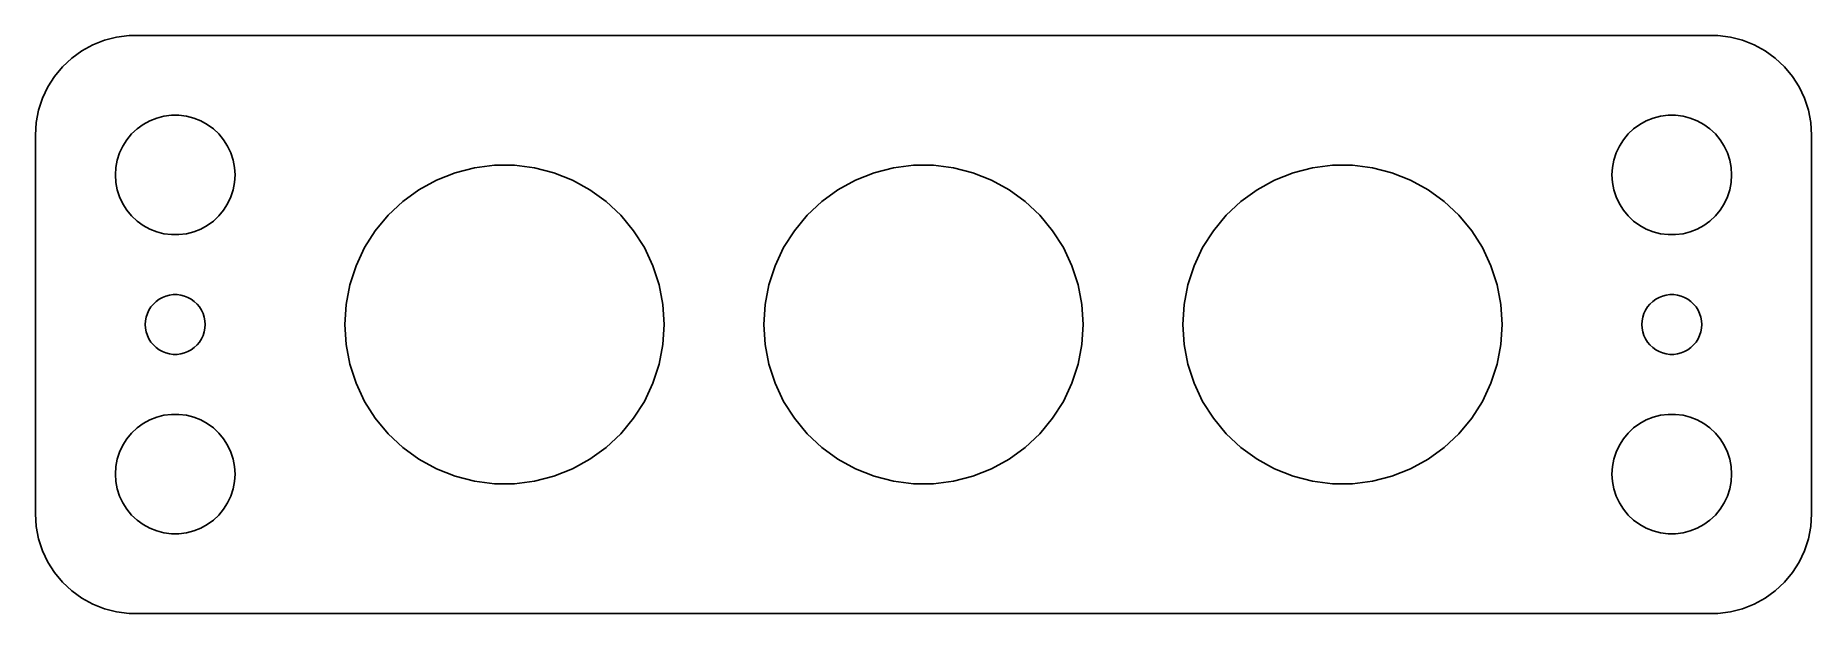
# Model space of a CAD drawing. Header units: metres. Extents: x -44.5 to 44.5, y 24.5 to 53.5.
import ezdxf

# ---------------------------------------------------------------- set-up
doc = ezdxf.new("R2010")
doc.units = ezdxf.units.M

msp = doc.modelspace()

# ---------------------------------------------------------------- linework, layer by layer
for p, q in [((-40.4369, 53.4114), (-41.0451, 53.2553)), ((-39.8139, 53.4901), (-40.4369, 53.4114)), ((39.8139, 53.4901), (-39.8139, 53.4901)), ((40.4369, 53.4114), (39.8139, 53.4901)), ((41.0451, 53.2553), (40.4369, 53.4114)), ((-42.1791, 52.7216), (-42.6871, 52.3526)), ((-41.6289, 53.0241), (-42.1791, 52.7216)), ((-41.0451, 53.2553), (-41.6289, 53.0241)), ((41.6289, 53.0241), (41.0451, 53.2553)), ((42.1791, 52.7216), (41.6289, 53.0241)), ((42.6871, 52.3526), (42.1791, 52.7216)), ((-43.1448, 51.9227), (-43.5451, 51.4389)), ((-42.6871, 52.3526), (-43.1448, 51.9227)), ((43.1448, 51.9227), (42.6871, 52.3526)), ((43.5451, 51.4389), (43.1448, 51.9227)), ((-43.8815, 50.9088), (-44.1489, 50.3406)), ((-43.5451, 51.4389), (-43.8815, 50.9088)), ((43.8815, 50.9088), (43.5451, 51.4389)), ((44.1489, 50.3406), (43.8815, 50.9088)), ((-44.1489, 50.3406), (-44.3429, 49.7434)), ((44.3429, 49.7434), (44.1489, 50.3406)), ((-44.4606, 49.1267), (-44.5, 48.5)), ((-44.3429, 49.7434), (-44.4606, 49.1267)), ((-39.4123, 48.8115), (-39.1075, 49.033)), ((-39.1075, 49.033), (-38.7773, 49.2145)), ((-38.7773, 49.2145), (-38.427, 49.3532)), ((-38.427, 49.3532), (-38.0621, 49.4469)), ((-38.0621, 49.4469), (-37.6884, 49.4941)), ((-37.6884, 49.4941), (-37.3116, 49.4941)), ((-37.3116, 49.4941), (-36.9379, 49.4469)), ((-36.9379, 49.4469), (-36.5729, 49.3532)), ((-36.5729, 49.3532), (-36.2227, 49.2145)), ((-36.2227, 49.2145), (-35.8925, 49.033)), ((-35.8925, 49.033), (-35.5877, 48.8115)), ((35.5877, 48.8115), (35.8925, 49.033)), ((35.8925, 49.033), (36.2227, 49.2145)), ((36.2227, 49.2145), (36.5729, 49.3532)), ((36.5729, 49.3532), (36.9379, 49.4469)), ((36.9379, 49.4469), (37.3116, 49.4941)), ((37.3116, 49.4941), (37.6884, 49.4941)), ((37.6884, 49.4941), (38.0621, 49.4469)), ((38.0621, 49.4469), (38.427, 49.3532)), ((38.427, 49.3532), (38.7773, 49.2145)), ((38.7773, 49.2145), (39.1075, 49.033)), ((39.1075, 49.033), (39.4123, 48.8115)), ((44.4606, 49.1267), (44.3429, 49.7434)), ((44.5, 48.5), (44.4606, 49.1267)), ((-44.5, 48.5), (-44.5, 29.5)), ((-40.1289, 47.9453), (-39.927, 48.2634)), ((-39.927, 48.2634), (-39.6869, 48.5536)), ((-39.6869, 48.5536), (-39.4123, 48.8115)), ((-35.5877, 48.8115), (-35.3131, 48.5536)), ((-35.3131, 48.5536), (-35.0729, 48.2634)), ((-35.0729, 48.2634), (-34.8711, 47.9453)), ((34.8711, 47.9453), (35.0729, 48.2634)), ((35.0729, 48.2634), (35.3131, 48.5536)), ((35.3131, 48.5536), (35.5877, 48.8115)), ((39.4123, 48.8115), (39.6869, 48.5536)), ((39.6869, 48.5536), (39.927, 48.2634)), ((39.927, 48.2634), (40.1289, 47.9453)), ((44.5, 29.5), (44.5, 48.5)), ((-40.4763, 46.876), (-40.4057, 47.2461)), ((-40.4057, 47.2461), (-40.2893, 47.6044)), ((-40.2893, 47.6044), (-40.1289, 47.9453)), ((-34.8711, 47.9453), (-34.7107, 47.6044)), ((-34.7107, 47.6044), (-34.5942, 47.2461)), ((-34.5942, 47.2461), (-34.5237, 46.876)), ((34.5237, 46.876), (34.5942, 47.2461)), ((34.5942, 47.2461), (34.7107, 47.6044)), ((34.7107, 47.6044), (34.8711, 47.9453)), ((40.1289, 47.9453), (40.2893, 47.6044)), ((40.2893, 47.6044), (40.4057, 47.2461)), ((40.4057, 47.2461), (40.4763, 46.876)), ((-40.5, 46.5), (-40.4763, 46.876)), ((-40.4763, 46.124), (-40.5, 46.5)), ((-34.5237, 46.876), (-34.5, 46.5)), ((-34.5, 46.5), (-34.5237, 46.124)), ((-24.4062, 46.2386), (-23.4721, 46.6084)), ((-23.4721, 46.6084), (-22.499, 46.8583)), ((-22.499, 46.8583), (-21.5023, 46.9842)), ((-21.5023, 46.9842), (-20.4977, 46.9842)), ((-20.4977, 46.9842), (-19.5009, 46.8583)), ((-19.5009, 46.8583), (-18.5279, 46.6084)), ((-18.5279, 46.6084), (-17.5938, 46.2386)), ((-3.40622, 46.2386), (-2.47212, 46.6084)), ((-2.47212, 46.6084), (-1.49904, 46.8583)), ((-1.49904, 46.8583), (-0.50232, 46.9842)), ((-0.50232, 46.9842), (0.50232, 46.9842)), ((0.50232, 46.9842), (1.49904, 46.8583)), ((1.49904, 46.8583), (2.47212, 46.6084)), ((2.47212, 46.6084), (3.40622, 46.2386)), ((17.5938, 46.2386), (18.5279, 46.6084)), ((18.5279, 46.6084), (19.5009, 46.8583)), ((19.5009, 46.8583), (20.4977, 46.9842)), ((20.4977, 46.9842), (21.5023, 46.9842)), ((21.5023, 46.9842), (22.499, 46.8583)), ((22.499, 46.8583), (23.4721, 46.6084)), ((23.4721, 46.6084), (24.4062, 46.2386)), ((34.5, 46.5), (34.5237, 46.876)), ((34.5237, 46.124), (34.5, 46.5)), ((40.4763, 46.876), (40.5, 46.5)), ((40.5, 46.5), (40.4763, 46.124)), ((-40.4057, 45.7539), (-40.4763, 46.124)), ((-40.2893, 45.3956), (-40.4057, 45.7539)), ((-40.1289, 45.0547), (-40.2893, 45.3956)), ((-34.7107, 45.3956), (-34.8711, 45.0547)), ((-34.5942, 45.7539), (-34.7107, 45.3956)), ((-34.5237, 46.124), (-34.5942, 45.7539)), ((-26.0994, 45.1641), (-25.2866, 45.7546)), ((-25.2866, 45.7546), (-24.4062, 46.2386)), ((-17.5938, 46.2386), (-16.7134, 45.7546)), ((-16.7134, 45.7546), (-15.9006, 45.1641)), ((-5.09938, 45.1641), (-4.28661, 45.7546)), ((-4.28661, 45.7546), (-3.40622, 46.2386)), ((3.40622, 46.2386), (4.28661, 45.7546)), ((4.28661, 45.7546), (5.09938, 45.1641)), ((15.9006, 45.1641), (16.7134, 45.7546)), ((16.7134, 45.7546), (17.5938, 46.2386)), ((24.4062, 46.2386), (25.2866, 45.7546)), ((25.2866, 45.7546), (26.0994, 45.1641)), ((34.5942, 45.7539), (34.5237, 46.124)), ((34.7107, 45.3956), (34.5942, 45.7539)), ((34.8711, 45.0547), (34.7107, 45.3956)), ((40.2893, 45.3956), (40.1289, 45.0547)), ((40.4057, 45.7539), (40.2893, 45.3956)), ((40.4763, 46.124), (40.4057, 45.7539)), ((-39.927, 44.7366), (-40.1289, 45.0547)), ((-39.6869, 44.4464), (-39.927, 44.7366)), ((-35.0729, 44.7366), (-35.3131, 44.4464)), ((-34.8711, 45.0547), (-35.0729, 44.7366)), ((-26.8317, 44.4764), (-26.0994, 45.1641)), ((-15.9006, 45.1641), (-15.1682, 44.4764)), ((-5.83174, 44.4764), (-5.09938, 45.1641)), ((5.09938, 45.1641), (5.83174, 44.4764)), ((15.1682, 44.4764), (15.9006, 45.1641)), ((26.0994, 45.1641), (26.8317, 44.4764)), ((35.0729, 44.7366), (34.8711, 45.0547)), ((35.3131, 44.4464), (35.0729, 44.7366)), ((39.927, 44.7366), (39.6869, 44.4464)), ((40.1289, 45.0547), (39.927, 44.7366)), ((-39.4123, 44.1884), (-39.6869, 44.4464)), ((-39.1075, 43.967), (-39.4123, 44.1884)), ((-38.7773, 43.7855), (-39.1075, 43.967)), ((-38.427, 43.6468), (-38.7773, 43.7855)), ((-38.0621, 43.5531), (-38.427, 43.6468)), ((-36.5729, 43.6468), (-36.9379, 43.5531)), ((-36.2227, 43.7855), (-36.5729, 43.6468)), ((-35.8925, 43.967), (-36.2227, 43.7855)), ((-35.5877, 44.1884), (-35.8925, 43.967)), ((-35.3131, 44.4464), (-35.5877, 44.1884)), ((-28.0105, 42.854), (-27.4721, 43.7023)), ((-27.4721, 43.7023), (-26.8317, 44.4764)), ((-15.1682, 44.4764), (-14.5279, 43.7023)), ((-14.5279, 43.7023), (-13.9895, 42.854)), ((-7.01045, 42.854), (-6.47212, 43.7023)), ((-6.47212, 43.7023), (-5.83174, 44.4764)), ((5.83174, 44.4764), (6.47212, 43.7023)), ((6.47212, 43.7023), (7.01045, 42.854)), ((13.9895, 42.854), (14.5279, 43.7023)), ((14.5279, 43.7023), (15.1682, 44.4764)), ((26.8317, 44.4764), (27.4721, 43.7023)), ((27.4721, 43.7023), (28.0105, 42.854)), ((35.5877, 44.1884), (35.3131, 44.4464)), ((35.8925, 43.967), (35.5877, 44.1884)), ((36.2227, 43.7855), (35.8925, 43.967)), ((36.5729, 43.6468), (36.2227, 43.7855)), ((36.9379, 43.5531), (36.5729, 43.6468)), ((38.427, 43.6468), (38.0621, 43.5531)), ((38.7773, 43.7855), (38.427, 43.6468)), ((39.1075, 43.967), (38.7773, 43.7855)), ((39.4123, 44.1884), (39.1075, 43.967)), ((39.6869, 44.4464), (39.4123, 44.1884)), ((-37.6884, 43.5059), (-38.0621, 43.5531)), ((-37.3116, 43.5059), (-37.6884, 43.5059)), ((-36.9379, 43.5531), (-37.3116, 43.5059)), ((-28.4382, 41.945), (-28.0105, 42.854)), ((-13.9895, 42.854), (-13.5618, 41.945)), ((-7.4382, 41.945), (-7.01045, 42.854)), ((7.01045, 42.854), (7.4382, 41.945)), ((13.5618, 41.945), (13.9895, 42.854)), ((28.0105, 42.854), (28.4382, 41.945)), ((37.3116, 43.5059), (36.9379, 43.5531)), ((37.6884, 43.5059), (37.3116, 43.5059)), ((38.0621, 43.5531), (37.6884, 43.5059)), ((-28.7487, 40.9895), (-28.4382, 41.945)), ((-13.5618, 41.945), (-13.2513, 40.9895)), ((-7.74866, 40.9895), (-7.4382, 41.945)), ((7.4382, 41.945), (7.74866, 40.9895)), ((13.2513, 40.9895), (13.5618, 41.945)), ((28.4382, 41.945), (28.7487, 40.9895)), ((-28.9369, 40.0027), (-28.7487, 40.9895)), ((-13.2513, 40.9895), (-13.0631, 40.0027)), ((-7.9369, 40.0027), (-7.74866, 40.9895)), ((7.74866, 40.9895), (7.9369, 40.0027)), ((13.0631, 40.0027), (13.2513, 40.9895)), ((28.7487, 40.9895), (28.9369, 40.0027)), ((-38.5934, 40.0268), (-38.4561, 40.1558)), ((-38.4561, 40.1558), (-38.3037, 40.2665)), ((-38.3037, 40.2665), (-38.1387, 40.3572)), ((-38.1387, 40.3572), (-37.9635, 40.4266)), ((-37.9635, 40.4266), (-37.7811, 40.4734)), ((-37.7811, 40.4734), (-37.5942, 40.497)), ((-37.5942, 40.497), (-37.4058, 40.497)), ((-37.4058, 40.497), (-37.2189, 40.4734)), ((-37.2189, 40.4734), (-37.0365, 40.4266)), ((-37.0365, 40.4266), (-36.8613, 40.3572)), ((-36.8613, 40.3572), (-36.6963, 40.2665)), ((-36.6963, 40.2665), (-36.5439, 40.1558)), ((-36.5439, 40.1558), (-36.4065, 40.0268)), ((36.4065, 40.0268), (36.5439, 40.1558)), ((36.5439, 40.1558), (36.6963, 40.2665)), ((36.6963, 40.2665), (36.8613, 40.3572)), ((36.8613, 40.3572), (37.0365, 40.4266)), ((37.0365, 40.4266), (37.2189, 40.4734)), ((37.2189, 40.4734), (37.4058, 40.497)), ((37.4058, 40.497), (37.5942, 40.497)), ((37.5942, 40.497), (37.7811, 40.4734)), ((37.7811, 40.4734), (37.9635, 40.4266)), ((37.9635, 40.4266), (38.1387, 40.3572)), ((38.1387, 40.3572), (38.3037, 40.2665)), ((38.3037, 40.2665), (38.4561, 40.1558)), ((38.4561, 40.1558), (38.5934, 40.0268)), ((-39, 39), (-38.9882, 39.188)), ((-38.9882, 39.188), (-38.9529, 39.373)), ((-38.9529, 39.373), (-38.8947, 39.5522)), ((-38.8947, 39.5522), (-38.8145, 39.7226)), ((-38.8145, 39.7226), (-38.7135, 39.8817)), ((-38.7135, 39.8817), (-38.5934, 40.0268)), ((-36.4065, 40.0268), (-36.2865, 39.8817)), ((-36.2865, 39.8817), (-36.1855, 39.7226)), ((-36.1855, 39.7226), (-36.1053, 39.5522)), ((-36.1053, 39.5522), (-36.0471, 39.373)), ((-36.0471, 39.373), (-36.0118, 39.188)), ((-36.0118, 39.188), (-36, 39)), ((-29, 39), (-28.9369, 40.0027)), ((-13.0631, 40.0027), (-13, 39)), ((-8, 39), (-7.9369, 40.0027)), ((7.9369, 40.0027), (8, 39)), ((13, 39), (13.0631, 40.0027)), ((28.9369, 40.0027), (29, 39)), ((36, 39), (36.0118, 39.188)), ((36.0118, 39.188), (36.0471, 39.373)), ((36.0471, 39.373), (36.1053, 39.5522)), ((36.1053, 39.5522), (36.1855, 39.7226)), ((36.1855, 39.7226), (36.2865, 39.8817)), ((36.2865, 39.8817), (36.4065, 40.0268)), ((38.5934, 40.0268), (38.7135, 39.8817)), ((38.7135, 39.8817), (38.8145, 39.7226)), ((38.8145, 39.7226), (38.8947, 39.5522)), ((38.8947, 39.5522), (38.9529, 39.373)), ((38.9529, 39.373), (38.9882, 39.188)), ((38.9882, 39.188), (39, 39)), ((-38.9882, 38.812), (-39, 39)), ((-38.9529, 38.627), (-38.9882, 38.812)), ((-38.8947, 38.4478), (-38.9529, 38.627)), ((-38.8145, 38.2774), (-38.8947, 38.4478)), ((-38.7135, 38.1183), (-38.8145, 38.2774)), ((-36.1855, 38.2774), (-36.2865, 38.1183)), ((-36.1053, 38.4478), (-36.1855, 38.2774)), ((-36.0471, 38.627), (-36.1053, 38.4478)), ((-36.0118, 38.812), (-36.0471, 38.627)), ((-36, 39), (-36.0118, 38.812)), ((-28.9369, 37.9973), (-29, 39)), ((-13, 39), (-13.0631, 37.9973)), ((-7.9369, 37.9973), (-8, 39)), ((8, 39), (7.9369, 37.9973)), ((13.0631, 37.9973), (13, 39)), ((29, 39), (28.9369, 37.9973)), ((36.0118, 38.812), (36, 39)), ((36.0471, 38.627), (36.0118, 38.812)), ((36.1053, 38.4478), (36.0471, 38.627)), ((36.1855, 38.2774), (36.1053, 38.4478)), ((36.2865, 38.1183), (36.1855, 38.2774)), ((38.8145, 38.2774), (38.7135, 38.1183)), ((38.8947, 38.4478), (38.8145, 38.2774)), ((38.9529, 38.627), (38.8947, 38.4478)), ((38.9882, 38.812), (38.9529, 38.627)), ((39, 39), (38.9882, 38.812)), ((-38.5934, 37.9732), (-38.7135, 38.1183)), ((-38.4561, 37.8442), (-38.5934, 37.9732)), ((-38.3037, 37.7335), (-38.4561, 37.8442)), ((-38.1387, 37.6428), (-38.3037, 37.7335)), ((-37.9635, 37.5734), (-38.1387, 37.6428)), ((-37.7811, 37.5266), (-37.9635, 37.5734)), ((-37.5942, 37.503), (-37.7811, 37.5266)), ((-37.4058, 37.503), (-37.5942, 37.503)), ((-37.2189, 37.5266), (-37.4058, 37.503)), ((-37.0365, 37.5734), (-37.2189, 37.5266)), ((-36.8613, 37.6428), (-37.0365, 37.5734)), ((-36.6963, 37.7335), (-36.8613, 37.6428)), ((-36.5439, 37.8442), (-36.6963, 37.7335)), ((-36.4065, 37.9732), (-36.5439, 37.8442)), ((-36.2865, 38.1183), (-36.4065, 37.9732)), ((-28.7487, 37.0105), (-28.9369, 37.9973)), ((-13.0631, 37.9973), (-13.2513, 37.0105)), ((-7.74866, 37.0105), (-7.9369, 37.9973)), ((7.9369, 37.9973), (7.74866, 37.0105)), ((13.2513, 37.0105), (13.0631, 37.9973)), ((28.9369, 37.9973), (28.7487, 37.0105)), ((36.4065, 37.9732), (36.2865, 38.1183)), ((36.5439, 37.8442), (36.4065, 37.9732)), ((36.6963, 37.7335), (36.5439, 37.8442)), ((36.8613, 37.6428), (36.6963, 37.7335)), ((37.0365, 37.5734), (36.8613, 37.6428)), ((37.2189, 37.5266), (37.0365, 37.5734)), ((37.4058, 37.503), (37.2189, 37.5266)), ((37.5942, 37.503), (37.4058, 37.503)), ((37.7811, 37.5266), (37.5942, 37.503)), ((37.9635, 37.5734), (37.7811, 37.5266)), ((38.1387, 37.6428), (37.9635, 37.5734)), ((38.3037, 37.7335), (38.1387, 37.6428)), ((38.4561, 37.8442), (38.3037, 37.7335)), ((38.5934, 37.9732), (38.4561, 37.8442)), ((38.7135, 38.1183), (38.5934, 37.9732)), ((-28.4382, 36.055), (-28.7487, 37.0105)), ((-13.2513, 37.0105), (-13.5618, 36.055)), ((-7.4382, 36.055), (-7.74866, 37.0105)), ((7.74866, 37.0105), (7.4382, 36.055)), ((13.5618, 36.055), (13.2513, 37.0105)), ((28.7487, 37.0105), (28.4382, 36.055)), ((-28.0105, 35.146), (-28.4382, 36.055)), ((-13.5618, 36.055), (-13.9895, 35.146)), ((-7.01045, 35.146), (-7.4382, 36.055)), ((7.4382, 36.055), (7.01045, 35.146)), ((13.9895, 35.146), (13.5618, 36.055)), ((28.4382, 36.055), (28.0105, 35.146)), ((-27.4721, 34.2977), (-28.0105, 35.146)), ((-13.9895, 35.146), (-14.5279, 34.2977)), ((-6.47212, 34.2977), (-7.01045, 35.146)), ((7.01045, 35.146), (6.47212, 34.2977)), ((14.5279, 34.2977), (13.9895, 35.146)), ((28.0105, 35.146), (27.4721, 34.2977)), ((-39.4123, 33.8116), (-39.1075, 34.033)), ((-39.1075, 34.033), (-38.7773, 34.2145)), ((-38.7773, 34.2145), (-38.427, 34.3532)), ((-38.427, 34.3532), (-38.0621, 34.4469)), ((-38.0621, 34.4469), (-37.6884, 34.4941)), ((-37.6884, 34.4941), (-37.3116, 34.4941)), ((-37.3116, 34.4941), (-36.9379, 34.4469)), ((-36.9379, 34.4469), (-36.5729, 34.3532)), ((-36.5729, 34.3532), (-36.2227, 34.2145)), ((-36.2227, 34.2145), (-35.8925, 34.033)), ((-35.8925, 34.033), (-35.5877, 33.8116)), ((-26.8317, 33.5236), (-27.4721, 34.2977)), ((-14.5279, 34.2977), (-15.1682, 33.5236)), ((-5.83174, 33.5236), (-6.47212, 34.2977)), ((6.47212, 34.2977), (5.83174, 33.5236)), ((15.1682, 33.5236), (14.5279, 34.2977)), ((27.4721, 34.2977), (26.8317, 33.5236)), ((35.5877, 33.8116), (35.8925, 34.033)), ((35.8925, 34.033), (36.2227, 34.2145)), ((36.2227, 34.2145), (36.5729, 34.3532)), ((36.5729, 34.3532), (36.9379, 34.4469)), ((36.9379, 34.4469), (37.3116, 34.4941)), ((37.3116, 34.4941), (37.6884, 34.4941)), ((37.6884, 34.4941), (38.0621, 34.4469)), ((38.0621, 34.4469), (38.427, 34.3532)), ((38.427, 34.3532), (38.7773, 34.2145)), ((38.7773, 34.2145), (39.1075, 34.033)), ((39.1075, 34.033), (39.4123, 33.8116)), ((-40.2893, 32.6044), (-40.1289, 32.9453)), ((-40.1289, 32.9453), (-39.927, 33.2634)), ((-39.927, 33.2634), (-39.6869, 33.5536)), ((-39.6869, 33.5536), (-39.4123, 33.8116)), ((-35.5877, 33.8116), (-35.3131, 33.5536)), ((-35.3131, 33.5536), (-35.0729, 33.2634)), ((-35.0729, 33.2634), (-34.8711, 32.9453)), ((-34.8711, 32.9453), (-34.7107, 32.6044)), ((-26.0994, 32.8359), (-26.8317, 33.5236)), ((-15.1682, 33.5236), (-15.9006, 32.8359)), ((-5.09938, 32.8359), (-5.83174, 33.5236)), ((5.83174, 33.5236), (5.09938, 32.8359)), ((15.9006, 32.8359), (15.1682, 33.5236)), ((26.8317, 33.5236), (26.0994, 32.8359)), ((34.7107, 32.6044), (34.8711, 32.9453)), ((34.8711, 32.9453), (35.0729, 33.2634)), ((35.0729, 33.2634), (35.3131, 33.5536)), ((35.3131, 33.5536), (35.5877, 33.8116)), ((39.4123, 33.8116), (39.6869, 33.5536)), ((39.6869, 33.5536), (39.927, 33.2634)), ((39.927, 33.2634), (40.1289, 32.9453)), ((40.1289, 32.9453), (40.2893, 32.6044)), ((-40.4763, 31.876), (-40.4057, 32.2461)), ((-40.4057, 32.2461), (-40.2893, 32.6044)), ((-34.7107, 32.6044), (-34.5942, 32.2461)), ((-34.5942, 32.2461), (-34.5237, 31.876)), ((-25.2866, 32.2454), (-26.0994, 32.8359)), ((-24.4062, 31.7614), (-25.2866, 32.2454)), ((-16.7134, 32.2454), (-17.5938, 31.7614)), ((-15.9006, 32.8359), (-16.7134, 32.2454)), ((-4.28661, 32.2454), (-5.09938, 32.8359)), ((-3.40622, 31.7614), (-4.28661, 32.2454)), ((4.28661, 32.2454), (3.40622, 31.7614)), ((5.09938, 32.8359), (4.28661, 32.2454)), ((16.7134, 32.2454), (15.9006, 32.8359)), ((17.5938, 31.7614), (16.7134, 32.2454)), ((25.2866, 32.2454), (24.4062, 31.7614)), ((26.0994, 32.8359), (25.2866, 32.2454)), ((34.5237, 31.876), (34.5942, 32.2461)), ((34.5942, 32.2461), (34.7107, 32.6044)), ((40.2893, 32.6044), (40.4057, 32.2461)), ((40.4057, 32.2461), (40.4763, 31.876)), ((-40.5, 31.5), (-40.4763, 31.876)), ((-40.4763, 31.124), (-40.5, 31.5)), ((-34.5237, 31.876), (-34.5, 31.5)), ((-34.5, 31.5), (-34.5237, 31.124)), ((-23.4721, 31.3916), (-24.4062, 31.7614)), ((-22.499, 31.1417), (-23.4721, 31.3916)), ((-18.5279, 31.3916), (-19.5009, 31.1417)), ((-17.5938, 31.7614), (-18.5279, 31.3916)), ((-2.47212, 31.3916), (-3.40622, 31.7614)), ((-1.49904, 31.1417), (-2.47212, 31.3916)), ((2.47212, 31.3916), (1.49904, 31.1417)), ((3.40622, 31.7614), (2.47212, 31.3916)), ((18.5279, 31.3916), (17.5938, 31.7614)), ((19.5009, 31.1417), (18.5279, 31.3916)), ((23.4721, 31.3916), (22.499, 31.1417)), ((24.4062, 31.7614), (23.4721, 31.3916)), ((34.5, 31.5), (34.5237, 31.876)), ((34.5237, 31.124), (34.5, 31.5)), ((40.4763, 31.876), (40.5, 31.5)), ((40.5, 31.5), (40.4763, 31.124)), ((-40.4057, 30.7539), (-40.4763, 31.124)), ((-40.2893, 30.3956), (-40.4057, 30.7539)), ((-40.1289, 30.0547), (-40.2893, 30.3956)), ((-34.7107, 30.3956), (-34.8711, 30.0547)), ((-34.5942, 30.7539), (-34.7107, 30.3956)), ((-34.5237, 31.124), (-34.5942, 30.7539)), ((-21.5023, 31.0158), (-22.499, 31.1417)), ((-20.4977, 31.0158), (-21.5023, 31.0158)), ((-19.5009, 31.1417), (-20.4977, 31.0158)), ((-0.50232, 31.0158), (-1.49904, 31.1417)), ((0.50232, 31.0158), (-0.50232, 31.0158)), ((1.49904, 31.1417), (0.50232, 31.0158)), ((20.4977, 31.0158), (19.5009, 31.1417)), ((21.5023, 31.0158), (20.4977, 31.0158)), ((22.499, 31.1417), (21.5023, 31.0158)), ((34.5942, 30.7539), (34.5237, 31.124)), ((34.7107, 30.3956), (34.5942, 30.7539)), ((34.8711, 30.0547), (34.7107, 30.3956)), ((40.2893, 30.3956), (40.1289, 30.0547)), ((40.4057, 30.7539), (40.2893, 30.3956)), ((40.4763, 31.124), (40.4057, 30.7539)), ((-44.5, 29.5), (-44.4606, 28.8733)), ((-39.927, 29.7366), (-40.1289, 30.0547)), ((-39.6869, 29.4464), (-39.927, 29.7366)), ((-39.4123, 29.1885), (-39.6869, 29.4464)), ((-35.3131, 29.4464), (-35.5877, 29.1885)), ((-35.0729, 29.7366), (-35.3131, 29.4464)), ((-34.8711, 30.0547), (-35.0729, 29.7366)), ((35.0729, 29.7366), (34.8711, 30.0547)), ((35.3131, 29.4464), (35.0729, 29.7366)), ((35.5877, 29.1885), (35.3131, 29.4464)), ((39.6869, 29.4464), (39.4123, 29.1885)), ((39.927, 29.7366), (39.6869, 29.4464)), ((40.1289, 30.0547), (39.927, 29.7366)), ((44.4606, 28.8733), (44.5, 29.5)), ((-44.4606, 28.8733), (-44.3429, 28.2566)), ((-39.1075, 28.967), (-39.4123, 29.1885)), ((-38.7773, 28.7855), (-39.1075, 28.967)), ((-38.427, 28.6468), (-38.7773, 28.7855)), ((-38.0621, 28.5531), (-38.427, 28.6468)), ((-37.6884, 28.5059), (-38.0621, 28.5531)), ((-37.3116, 28.5059), (-37.6884, 28.5059)), ((-36.9379, 28.5531), (-37.3116, 28.5059)), ((-36.5729, 28.6468), (-36.9379, 28.5531)), ((-36.2227, 28.7855), (-36.5729, 28.6468)), ((-35.8925, 28.967), (-36.2227, 28.7855)), ((-35.5877, 29.1885), (-35.8925, 28.967)), ((35.8925, 28.967), (35.5877, 29.1885)), ((36.2227, 28.7855), (35.8925, 28.967)), ((36.5729, 28.6468), (36.2227, 28.7855)), ((36.9379, 28.5531), (36.5729, 28.6468)), ((37.3116, 28.5059), (36.9379, 28.5531)), ((37.6884, 28.5059), (37.3116, 28.5059)), ((38.0621, 28.5531), (37.6884, 28.5059)), ((38.427, 28.6468), (38.0621, 28.5531)), ((38.7773, 28.7855), (38.427, 28.6468)), ((39.1075, 28.967), (38.7773, 28.7855)), ((39.4123, 29.1885), (39.1075, 28.967)), ((44.3429, 28.2566), (44.4606, 28.8733)), ((-44.3429, 28.2566), (-44.1489, 27.6594)), ((-44.1489, 27.6594), (-43.8815, 27.0912)), ((43.8815, 27.0912), (44.1489, 27.6594)), ((44.1489, 27.6594), (44.3429, 28.2566)), ((-43.8815, 27.0912), (-43.5451, 26.5611)), ((43.5451, 26.5611), (43.8815, 27.0912)), ((-43.5451, 26.5611), (-43.1448, 26.0773)), ((-43.1448, 26.0773), (-42.6871, 25.6474)), ((42.6871, 25.6474), (43.1448, 26.0773)), ((43.1448, 26.0773), (43.5451, 26.5611)), ((-42.6871, 25.6474), (-42.1791, 25.2784)), ((-42.1791, 25.2784), (-41.6289, 24.9759)), ((-41.6289, 24.9759), (-41.0451, 24.7447)), ((41.0451, 24.7447), (41.6289, 24.9759)), ((41.6289, 24.9759), (42.1791, 25.2784)), ((42.1791, 25.2784), (42.6871, 25.6474)), ((-41.0451, 24.7447), (-40.4369, 24.5886)), ((-40.4369, 24.5886), (-39.8139, 24.5099)), ((-39.8139, 24.5099), (39.8139, 24.5099)), ((39.8139, 24.5099), (40.4369, 24.5886)), ((40.4369, 24.5886), (41.0451, 24.7447))]:
    msp.add_line(p, q)

doc.saveas('drawing.dxf')
